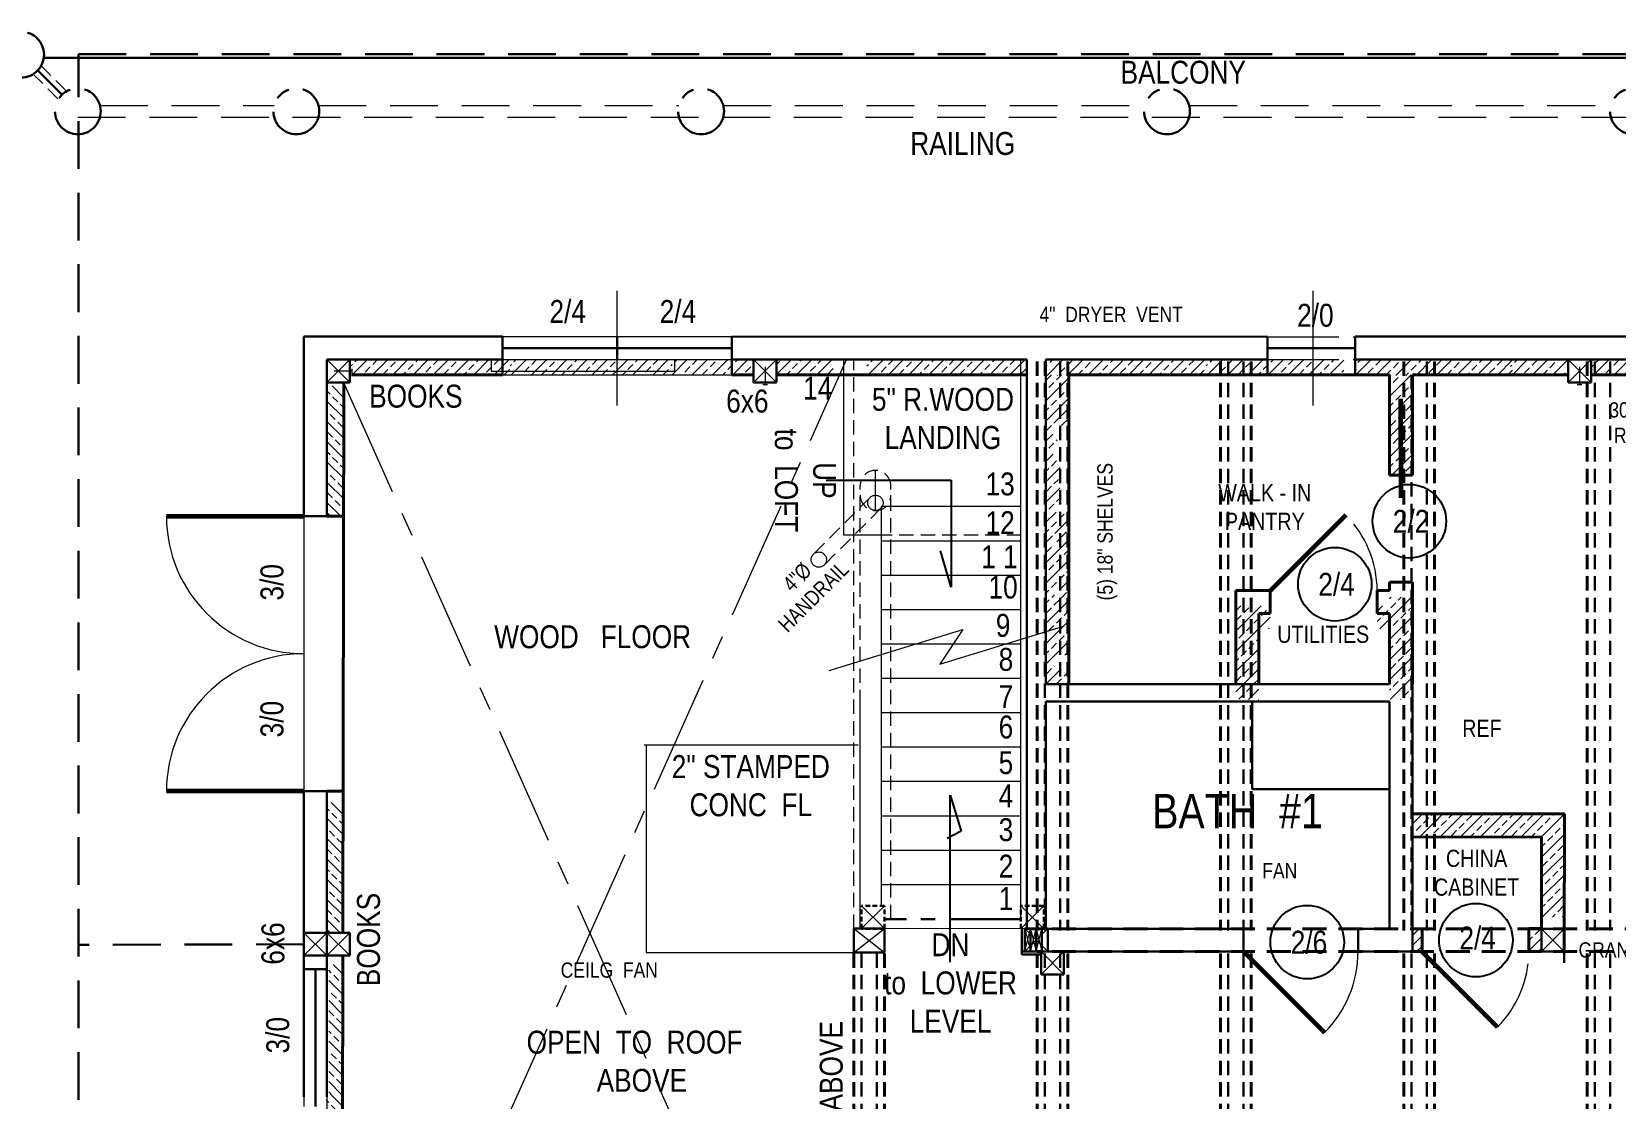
# Model space of a CAD drawing. Header units: inches. Extents: x 0 to 15350, y -6 to 2753.
# Drawn here: x 4488.7 to 4903.6, y 1373.5 to 1653 of the extents above; entities that cross this region are included whole.
import ezdxf

# ---------------------------------------------------------------- set-up
doc = ezdxf.new("R2010")
doc.units = ezdxf.units.IN
doc.header["$MEASUREMENT"] = 0
for name, pattern in [('CENTER', [2, 1.25, -0.25, 0.25, -0.25]), ('DASHDOT2', [0.5, 0.25, -0.125, 0, -0.125]), ('HIDDEN', [0.375, 0.25, -0.125])]:
    doc.linetypes.add(name, pattern=pattern)
for name, color, linetype, lineweight in [('DOORS', 7, 'Continuous', 60), ('FLOOR BEAMS', 18, 'Continuous', 30), ('HVAC', 1, 'Continuous', 50), ('ROOF', 7, 'HIDDEN', 30), ('ROOF FRAMING', 7, 'Continuous', 20), ('STAIRS', 7, 'Continuous', 20), ('STAMPED  CONC  FL', 1, 'Continuous', 20), ('WALL FRAMING', 9, 'CENTER', 30), ('WALLS', 7, 'Continuous', 30), ('WINDOWS', 5, 'Continuous', 30)]:
    doc.layers.add(name, color=color, linetype=linetype, lineweight=lineweight)
doc.layers.add('TEXT', color=7, linetype='Continuous')
doc.layers.add('TEXT80', color=9, linetype='Continuous')
doc.styles.add('ARCHENT', font='technical.ttf', dxfattribs={"height": 6})

msp = doc.modelspace()

# ---------------------------------------------------------------- hatches: boundary and pattern name
at = {"layer": 'DOORS', "linetype": 'Continuous', "lineweight": 9, "ltscale": 25}
h = msp.add_hatch(dxfattribs=at)
h.set_pattern_fill('ANSI33', color=0, scale=15, style=0)
h.set_pattern_definition([(45, (-362.6605, 303.034), (-2.6516504, 2.6516504), []), (45, (-360.009, 303.034), (-2.6516504, 2.6516504), [1.875, -0.9375])])
h.paths.add_polyline_path([(4614.36, 1566.19), (4572.36, 1566.19), (4572.36, 1563.19), (4614.36, 1563.19)])
h.paths.add_polyline_path([(4614.36, 1567.16), (4572.36, 1567.16), (4572.36, 1566.19), (4614.36, 1566.19)])
h = msp.add_hatch(dxfattribs=at)
h.set_pattern_fill('ANSI33', color=0, scale=15, style=0)
h.set_pattern_definition([(45, (-321.036, 303.034), (-2.6516504, 2.6516504), []), (45, (-318.3845, 303.034), (-2.6516504, 2.6516504), [1.875, -0.9375])])
h.paths.add_polyline_path([(4655.98, 1566.19), (4613.98, 1566.19), (4613.98, 1563.19), (4655.98, 1563.19)])
h.paths.add_polyline_path([(4655.98, 1567.16), (4613.98, 1567.16), (4613.98, 1566.19), (4655.98, 1566.19)])
h = msp.add_hatch(dxfattribs=at)
h.set_pattern_fill('ANSI33', color=0, scale=15, style=0)
h.set_pattern_definition([(45, (-278.941, 303.034), (-2.6516504, 2.6516504), []), (45, (-276.2893, 303.034), (-2.6516504, 2.6516504), [1.875, -0.9375])])
h.paths.add_polyline_path([(4677.77, 1563.19), (4677.77, 1566.19), (4656.08, 1566.19), (4656.08, 1563.19)])
h.paths.add_polyline_path([(4677.77, 1566.19), (4677.77, 1567.16), (4656.08, 1567.16), (4656.08, 1566.19)])
h = msp.add_hatch(dxfattribs=at)
h.set_pattern_fill('ANSI33', color=0, scale=15, style=0)
h.set_pattern_definition([(45, (-277.919, 303.2643), (-2.6516504, 2.6516504), []), (45, (-275.267, 303.2643), (-2.6516504, 2.6516504), [1.875, -0.9375])])
h.paths.add_polyline_path([(4683.77, 1566.42), (4683.77, 1563.42), (4699.1, 1563.42), (4699.1, 1566.42)])
h.paths.add_polyline_path([(4683.77, 1567.16), (4683.77, 1566.42), (4699.1, 1566.42), (4699.1, 1567.16)])
h = msp.add_hatch(dxfattribs=at)
h.set_pattern_fill('ANSI33', color=0, scale=15, style=0)
h.set_pattern_definition([(45, (-227.575, 303.034), (-2.6516504, 2.6516504), []), (45, (-224.9232, 303.034), (-2.6516504, 2.6516504), [1.875, -0.9375])])
h.paths.add_polyline_path([(4749.44, 1566.19), (4707.44, 1566.19), (4707.44, 1563.19), (4749.44, 1563.19)])
h.paths.add_polyline_path([(4749.44, 1567.16), (4707.44, 1567.16), (4707.44, 1566.19), (4749.44, 1566.19)])
h = msp.add_hatch(dxfattribs=at)
h.set_pattern_fill('ANSI33', color=0, scale=15, style=0)
h.set_pattern_definition([(45, (-180.7516, 302.8463), (-2.6516504, 2.6516504), []), (45, (-178.1, 302.8463), (-2.6516504, 2.6516504), [1.875, -0.9375])])
h.paths.add_polyline_path([(4796.27, 1566), (4754.27, 1566), (4754.27, 1563), (4796.27, 1563)])
h.paths.add_polyline_path([(4796.27, 1567.16), (4754.27, 1567.16), (4754.27, 1566), (4796.27, 1566)])
h = msp.add_hatch(dxfattribs=at)
h.set_pattern_fill('ANSI33', color=0, scale=15, style=0)
h.set_pattern_definition([(45, (-138.75, 302.9997), (-2.6516504, 2.6516504), []), (45, (-136.0983, 302.9997), (-2.6516504, 2.6516504), [1.875, -0.9375])])
h.paths.add_polyline_path([(4832.27, 1563.16), (4832.27, 1566.16), (4796.27, 1566.16), (4796.27, 1563.16)])
h.paths.add_polyline_path([(4832.27, 1567.16), (4796.27, 1567.16), (4796.27, 1566.16), (4832.27, 1566.16)])
h = msp.add_hatch(dxfattribs=at)
h.set_pattern_fill('ANSI33', color=0, scale=15, style=0)
h.set_pattern_definition([(45, (-100.0483, 302.8463), (-2.6516504, 2.6516504), []), (45, (-97.3967, 302.8463), (-2.6516504, 2.6516504), [1.875, -0.9375])])
h.paths.add_polyline_path([(4876.97, 1566), (4834.97, 1566), (4834.97, 1563), (4876.97, 1563)])
h.paths.add_polyline_path([(4876.97, 1567.16), (4834.97, 1567.16), (4834.97, 1566), (4876.97, 1566)])
h = msp.add_hatch(dxfattribs=at)
h.set_pattern_fill('ANSI33', color=0, scale=15, style=0)
h.set_pattern_definition([(45, (-59.0797, 302.8463), (-2.6516504, 2.6516504), []), (45, (-56.428, 302.8463), (-2.6516504, 2.6516504), [1.875, -0.9375])])
h.paths.add_polyline_path([(4891.02, 1566), (4891.02, 1567.16), (4875.94, 1567.16), (4875.94, 1566)])
h.paths.add_polyline_path([(4891.02, 1563), (4891.02, 1566), (4875.94, 1566), (4875.94, 1563)])
h = msp.add_hatch(dxfattribs=at)
h.set_pattern_fill('ANSI33', color=0, scale=15, style=0)
h.set_pattern_definition([(45, (-37.7327, 302.8463), (-2.6516504, 2.6516504), []), (45, (-35.081, 302.8463), (-2.6516504, 2.6516504), [1.875, -0.9375])])
h.paths.add_polyline_path([(4912.36, 1566), (4912.36, 1567.16), (4897.28, 1567.16), (4897.28, 1566)])
h.paths.add_polyline_path([(4912.36, 1563), (4912.36, 1566), (4897.28, 1566), (4897.28, 1563)])
h = msp.add_hatch(dxfattribs=at)
h.set_pattern_fill('ANSI33', color=0, scale=15, angle=90, style=0)
h.set_pattern_definition([(135, (5832.3794, -3411.7563), (-2.6516504, -2.6516504), []), (135, (5832.3794, -3409.1046), (-2.6516504, -2.6516504), [1.875, -0.9375])])
h.paths.add_polyline_path([(4566.22, 1526.26), (4569.22, 1526.26), (4569.22, 1560.26), (4566.22, 1560.26)])
h.paths.add_polyline_path([(4570.42, 1526.26), (4570.48, 1560.26), (4569.22, 1560.26), (4569.22, 1526.26)])
h = msp.add_hatch(dxfattribs=at)
h.set_pattern_fill('ANSI33', color=0, scale=15, style=0)
h.paths.add_polyline_path([(4758.02, 1545.16), (4758.02, 1545.94, -0.407485), (4756.06, 1547.94), (4754.27, 1547.94), (4754.27, 1527.24), (4756.21, 1527.24, -0.299331), (4758.02, 1528.49), (4758.02, 1530.51, -0.387451), (4757.56, 1531.01, -0.387451), (4758.02, 1531.51), (4758.02, 1535.67, -0.400785), (4757.06, 1536.67, -0.400785), (4758.02, 1537.66), (4758.02, 1541.16, -0.407485), (4756.06, 1543.16, -0.407485)])
h.paths.add_polyline_path([(4756.06, 1526.49, -0.096396), (4756.21, 1527.24), (4754.27, 1527.24), (4754.27, 1525.74), (4756.21, 1525.74, -0.096396)])
h.paths.add_polyline_path([(4758.02, 1524.49, -0.299331), (4756.21, 1525.74), (4754.27, 1525.74), (4754.27, 1523.16), (4758.02, 1523.16)])
h.paths.add_polyline_path([(4760.02, 1525.74), (4759.92, 1525.74, -0.31192), (4758.02, 1524.49), (4758.02, 1506.85, -0.126029), (4758.14, 1506.37, -0.126029), (4758.02, 1505.89), (4758.02, 1490.16, -0.375424), (4760.02, 1488.45)])
h.paths.add_polyline_path([(4760.02, 1526.91, 0.042373), (4759.92, 1527.24), (4758.02, 1527.24), (4758.02, 1525.74), (4759.92, 1525.74, 0.042373), (4760.02, 1526.06)])
h.paths.add_polyline_path([(4758.02, 1527.24), (4756.21, 1527.24, 0.096396), (4756.06, 1526.49, 0.096396), (4756.21, 1525.74), (4758.02, 1525.74)])
h.paths.add_polyline_path([(4758.02, 1515.96), (4754.27, 1515.96), (4754.27, 1495.95), (4758.02, 1497.1), (4758.02, 1505.89, -0.776153), (4756.14, 1506.37, -0.776153), (4758.02, 1506.85)])
h.paths.add_polyline_path([(4756.07, 1508.21, -1), (4755.07, 1508.21, -1)], flags=16)
h.paths.add_polyline_path([(4756.07, 1504.48, -1), (4755.07, 1504.48, -1)], flags=16)
h.paths.add_polyline_path([(4758.02, 1497.1), (4754.27, 1495.95), (4754.27, 1482.16), (4758.02, 1482.16), (4758.02, 1486.16, -0.411157), (4756.04, 1488.16, -0.411157), (4758.02, 1490.16)])
h.paths.add_polyline_path([(4760.02, 1487.87, -0.375424), (4758.02, 1486.16), (4758.02, 1482.16), (4760.02, 1482.16)])
h.paths.add_polyline_path([(4758.01, 1523.16), (4754.27, 1523.16), (4754.27, 1515.96), (4758.01, 1515.96)])
h.paths.add_polyline_path([(4755.14, 1519.66, -1), (4757.14, 1519.66, -1)], flags=16)
h.paths.add_polyline_path([(4756.64, 1517.77, -1), (4755.64, 1517.77, -1)], flags=16)
h.paths.add_polyline_path([(4755.64, 1521.49, -1), (4756.64, 1521.49, -1)], flags=16)
edge = h.paths.add_edge_path()
edge.add_line((4760.27, 1563.16), (4754.27, 1563.16))
edge.add_line((4754.27, 1563.16), (4754.27, 1547.94))
edge.add_line((4754.27, 1547.94), (4756.06, 1547.94))
edge.add_arc((4758.06, 1547.94), 2, -12.3188, 180, ccw=False)
edge.add_line((4760.02, 1547.51), (4760.02, 1543.58))
edge.add_arc((4758.06, 1543.16), 2, -12.3188, 12.3188, ccw=False)
edge.add_line((4760.02, 1542.73), (4760.02, 1527.24))
edge.add_line((4760.02, 1527.24), (4760.27, 1527.24))
edge.add_line((4760.27, 1527.24), (4760.27, 1563.16))
h = msp.add_hatch(dxfattribs=at)
h.set_pattern_fill('ANSI33', color=0, scale=15, style=0)
h.set_pattern_definition([(45, (6e-07, -4), (-2.6516504, 2.6516504), []), (45, (2.6517, -4), (-2.6516504, 2.6516504), [1.875, -0.9375])])
h.paths.add_polyline_path([(4813.02, 1502.66), (4808.02, 1502.66), (4808.02, 1478.16), (4810.02, 1478.16), (4810.02, 1496.66), (4813.02, 1496.66)])
h.paths.add_polyline_path([(4806.02, 1502.66), (4804.02, 1502.66), (4804.02, 1478.16), (4806.02, 1478.16)])
h.paths.add_polyline_path([(4808.02, 1502.66), (4806.02, 1502.66), (4806.02, 1478.16), (4808.02, 1478.16)])
h.paths.add_polyline_path([(4848.02, 1504.92), (4844.27, 1504.92), (4844.27, 1502.66), (4841.02, 1502.66), (4841.02, 1496.66), (4844.27, 1496.66), (4844.27, 1478.16), (4848.02, 1478.16)])
h.paths.add_polyline_path([(4850.02, 1504.92), (4848.02, 1504.92), (4848.02, 1478.16), (4850.02, 1478.16)])
h.paths.add_polyline_path([(4844.27, 1536.92), (4850.28, 1536.92), (4850.27, 1563.16), (4844.27, 1563.16)])
h = msp.add_hatch(dxfattribs=at)
h.set_pattern_fill('ANSI33', color=0, scale=15, angle=90, style=0)
h.set_pattern_definition([(135, (5832.1757, -3520.8092), (-2.6516504, -2.6516504), []), (135, (5832.1757, -3518.1576), (-2.6516504, -2.6516504), [1.875, -0.9375])])
h.paths.add_polyline_path([(4566.02, 1417.21), (4569.02, 1417.21), (4569.02, 1451.21), (4566.02, 1451.21)])
h.paths.add_polyline_path([(4570.25, 1417.21), (4570.3, 1451.21), (4569.02, 1451.21), (4569.02, 1417.21)])
h = msp.add_hatch(dxfattribs=at)
h.set_pattern_fill('ANSI33', color=0, scale=15, style=0)
h.paths.add_polyline_path([(4881.61, 1448.2), (4856.02, 1448.21), (4856.02, 1442.2), (4881.61, 1442.16)])
h.paths.add_polyline_path([(4856.02, 1448.21), (4854.02, 1448.21), (4854.02, 1442.2), (4856.02, 1442.2)])
h.paths.add_polyline_path([(4854.02, 1448.21), (4850.29, 1448.21), (4850.29, 1442.21), (4854.02, 1442.2)])
h = msp.add_hatch(dxfattribs=at)
h.set_pattern_fill('ANSI33', color=0, scale=15, style=0)
h.paths.add_polyline_path([(4890.07, 1442.15), (4884.07, 1442.16), (4884.08, 1421.22), (4890.03, 1421.21)])
h.paths.add_polyline_path([(4890.08, 1448.2), (4856.02, 1448.21), (4856.02, 1442.2), (4884.07, 1442.16), (4890.07, 1442.15)])
h = msp.add_hatch(dxfattribs=at)
h.set_pattern_fill('ANSI33', color=0, scale=15, style=0)
h.paths.add_polyline_path([(4852.79, 1418.16), (4850.27, 1418.16), (4850.27, 1412.16), (4852.79, 1412.16)])
h.paths.add_polyline_path([(4884.02, 1418.16), (4880.73, 1418.16), (4880.73, 1412.2), (4884.02, 1412.21)])
h = msp.add_hatch(dxfattribs=at)
h.set_pattern_fill('ANSI33', color=0, scale=15, angle=90, style=0)
h.set_pattern_definition([(135, (5832.6883, -3563.241), (-2.6516504, -2.6516504), []), (135, (5832.6883, -3560.5895), (-2.6516504, -2.6516504), [1.875, -0.9375])])
h.paths.add_polyline_path([(4566.53, 1374.78), (4569.53, 1374.78), (4569.53, 1408.78), (4566.53, 1408.78)])
h.paths.add_polyline_path([(4570.18, 1374.78), (4570.23, 1408.78), (4569.53, 1408.78), (4569.53, 1374.78)])
h = msp.add_hatch(dxfattribs=at)
h.set_pattern_fill('ANSI33', color=0, scale=15, angle=90, style=0)
h.set_pattern_definition([(135, (5832, -3597.2067), (-2.6516504, -2.6516504), []), (135, (5832, -3594.555), (-2.6516504, -2.6516504), [1.875, -0.9375])])
h.paths.add_polyline_path([(4565.84, 1340.81), (4568.84, 1340.81), (4568.84, 1374.81), (4565.84, 1374.81)])
h.paths.add_polyline_path([(4570.12, 1340.81), (4570.18, 1374.81), (4568.84, 1374.81), (4568.84, 1340.81)])

# ---------------------------------------------------------------- linework, layer by layer
at = {"layer": 'DOORS', "linetype": 'Continuous', "ltscale": 15}
msp.add_line((4847.27, 1530.92), (4847.25, 1556.92), dxfattribs=at)
at = {"layer": 'DOORS', "color": 7, "ltscale": 15}
msp.add_line((4524.02, 1526.16), (4560.02, 1526.16), dxfattribs=at)
at = {"layer": 'DOORS', "ltscale": 15}
for p, q in [((4832.8, 1526.46), (4813.02, 1506.65)), ((4872.52, 1392.41), (4852.79, 1412.1))]:
    msp.add_line(p, q, dxfattribs=at)
at = {"layer": 'DOORS', "color": 9, "ltscale": 15}
msp.add_line((4560.02, 1454.16), (4524.02, 1454.16), dxfattribs=at)
at = {"layer": 'DOORS', "color": 9, "linetype": 'Continuous', "ltscale": 15}
msp.add_line((4806.02, 1412.16), (4827.23, 1390.94), dxfattribs=at)
at = {"layer": 'DOORS', "color": 7, "linetype": 'Continuous', "lineweight": 9, "ltscale": 25}
for centre, start, end in [((4560.02, 1526.16), 180, 270), ((4560.02, 1454.16), 90, 180)]:
    msp.add_arc(centre, 36, start, end, dxfattribs=at)
at = {"layer": 'DOORS', "color": 9, "linetype": 'Continuous', "lineweight": 5, "ltscale": 15}
msp.add_arc((4806.02, 1412.16), 30, 315, 0, dxfattribs=at)
at = {"layer": 'FLOOR BEAMS', "color": 3, "linetype": 'HIDDEN', "lineweight": 40, "ltscale": 15}
for p, q in [((4752.02, 1566.69), (4752.02, 1417.69)), ((4760.02, 1566.69), (4760.02, 1417.69)), ((4800.02, 1566.69), (4800.02, 1417.69)), ((4808.02, 1566.69), (4808.02, 1417.69)), ((4848.02, 1566.69), (4848.02, 1417.69)), ((4856.02, 1566.69), (4856.02, 1417.69)), ((4896.02, 1566.69), (4896.02, 1417.69)), ((4704.02, 1411.69), (4704.02, 1265.69)), ((4712.02, 1411.69), (4712.02, 1265.69)), ((4752.02, 1411.69), (4752.02, 1265.69)), ((4760.02, 1411.69), (4760.02, 1265.69)), ((4800.02, 1411.69), (4800.02, 1265.69)), ((4808.02, 1411.69), (4808.02, 1265.69)), ((4848.02, 1411.69), (4848.02, 1265.69)), ((4856.02, 1411.69), (4856.02, 1265.69)), ((4896.02, 1411.69), (4896.02, 1265.69))]:
    msp.add_line(p, q, dxfattribs=at)
at = {"layer": 'FLOOR BEAMS', "color": 9, "linetype": 'HIDDEN', "lineweight": 30, "ltscale": 15}
for p, q in [((4754.02, 1566.69), (4754.02, 1417.69)), ((4758.02, 1566.69), (4758.02, 1417.69)), ((4802.02, 1566.69), (4802.02, 1417.69)), ((4806.02, 1566.69), (4806.02, 1417.69)), ((4854.02, 1566.69), (4854.02, 1417.69)), ((4898.02, 1566.69), (4898.02, 1417.69)), ((4902.02, 1566.69), (4902.02, 1417.69)), ((4850.02, 1563.16), (4850.02, 1417.69)), ((4706.02, 1411.69), (4706.02, 1265.69)), ((4710.02, 1411.69), (4710.02, 1265.69)), ((4754.02, 1411.69), (4754.02, 1265.69)), ((4758.02, 1411.69), (4758.02, 1265.69)), ((4802.02, 1411.69), (4802.02, 1265.69)), ((4806.02, 1411.69), (4806.02, 1265.69)), ((4850.02, 1411.69), (4850.02, 1265.69)), ((4854.02, 1411.69), (4854.02, 1265.69)), ((4898.02, 1411.69), (4898.02, 1265.69)), ((4902.02, 1411.69), (4902.02, 1265.69))]:
    msp.add_line(p, q, dxfattribs=at)
at = {"layer": 'FLOOR BEAMS', "color": 7, "lineweight": 30, "ltscale": 15}
for p, q in [((4891.02, 1567.16), (4891.02, 1561.16)), ((4897.02, 1567.16), (4897.02, 1561.16)), ((4891.02, 1561.16), (4897.02, 1561.16))]:
    msp.add_line(p, q, dxfattribs=at)
at = {"layer": 'FLOOR BEAMS', "color": 7, "lineweight": 5, "ltscale": 15}
for p, q in [((4891.02, 1561.16), (4897.02, 1567.16)), ((4891.02, 1567.16), (4897.02, 1561.16))]:
    msp.add_line(p, q, dxfattribs=at)
at = {"layer": 'FLOOR BEAMS', "color": 3, "linetype": 'HIDDEN', "lineweight": 40, "ltscale": 25}
for p, q in [((5034.02, 1418.16), (4750.77, 1418.16)), ((5034.02, 1412.16), (4752.02, 1412.16))]:
    msp.add_line(p, q, dxfattribs=at)
at = {"layer": 'HVAC', "lineweight": 20, "ltscale": 15}
for p, q in [((4609.02, 1567.16), (4609.02, 1564.16)), ((4657.02, 1567.16), (4657.02, 1564.16)), ((4609.03, 1564.17), (4657.02, 1564.16)), ((4797.39, 1418.28), (4804.13, 1418.28))]:
    msp.add_line(p, q, dxfattribs=at)
at = {"layer": 'ROOF', "color": 9, "linetype": 'HIDDEN', "ltscale": 50}
for p, q in [((4501.02, 1647.16), (5064.02, 1647.16)), ((4501.02, 1185.85), (4501.02, 1647.16))]:
    msp.add_line(p, q, dxfattribs=at)
at = {"layer": 'ROOF', "color": 9, "linetype": 'HIDDEN', "lineweight": 20, "ltscale": 50}
for p, q in [((4500.82, 1630.66), (5012.21, 1630.66)), ((4506.63, 1633.66), (4552.21, 1633.66)), ((4563.83, 1633.66), (4658.21, 1633.66)), ((4669.83, 1633.66), (4780.21, 1633.66)), ((4791.83, 1633.66), (4902.21, 1633.66))]:
    msp.add_line(p, q, dxfattribs=at)
at = {"layer": 'ROOF', "color": 9, "ltscale": 50}
msp.add_line((4560.02, 1414.1), (4501.02, 1413.91), dxfattribs=at)
at = {"layer": 'ROOF FRAMING', "color": 1, "linetype": 'DASHDOT2', "lineweight": 9, "ltscale": 150}
msp.add_line((4709.67, 1527.64), (4709.67, 1538.16), dxfattribs=at)
at = {"layer": 'STAIRS', "color": 9, "linetype": 'CENTER', "lineweight": 9, "ltscale": 25}
for p, q in [((4570.09, 1272.16), (4702.09, 1567.16)), ((4570.37, 1561.14), (4702.37, 1266.14))]:
    msp.add_line(p, q, dxfattribs=at)
at = {"layer": 'STAIRS', "color": 9, "linetype": 'Continuous', "lineweight": 20, "ltscale": 15}
for p, q in [((4701.27, 1567.16), (4701.27, 1521.16)), ((4747.77, 1420.66), (4747.77, 1567.16)), ((4711.27, 1424.17), (4711.27, 1528.66)), ((4711.27, 1521.16), (4701.27, 1521.16))]:
    msp.add_line(p, q, dxfattribs=at)
at = {"layer": 'STAIRS', "color": 9, "linetype": 'HIDDEN', "lineweight": 20, "ltscale": 15}
for p, q in [((4704.02, 1418.14), (4704.02, 1567.16)), ((4705.67, 1420.66), (4705.67, 1534.16)), ((4713.67, 1420.66), (4713.67, 1534.16)), ((4747.77, 1521.16), (4711.27, 1521.16))]:
    msp.add_line(p, q, dxfattribs=at)
at = {"layer": 'STAIRS', "color": 9, "linetype": 'HIDDEN', "lineweight": 9, "ltscale": 15}
for p, q in [((4708.25, 1531.05), (4693.4, 1516.2)), ((4711.08, 1528.22), (4696.23, 1513.37))]:
    msp.add_line(p, q, dxfattribs=at)
at = {"layer": 'STAIRS', "color": 9, "lineweight": 20, "ltscale": 15}
for p, q in [((4747.77, 1528.66), (4711.27, 1528.66)), ((4747.77, 1519.66), (4711.27, 1519.66)), ((4747.77, 1510.66), (4711.27, 1510.66)), ((4747.77, 1501.66), (4711.27, 1501.66)), ((4747.77, 1492.66), (4711.27, 1492.66)), ((4747.77, 1483.66), (4711.27, 1483.66)), ((4747.77, 1465.66), (4711.27, 1465.66)), ((4747.77, 1456.66), (4711.27, 1456.66)), ((4747.77, 1447.66), (4711.27, 1447.66)), ((4747.77, 1438.66), (4711.27, 1438.66)), ((4747.77, 1429.66), (4711.27, 1429.66)), ((4749.27, 1418.16), (4711.27, 1418.17))]:
    msp.add_line(p, q, dxfattribs=at)
at = {"layer": 'STAIRS', "lineweight": 20, "ltscale": 15}
for p, q in [((4697.56, 1485.73), (4732.5, 1496.52)), ((4726.55, 1487.39), (4758.63, 1497.29)), ((4732.5, 1496.52), (4726.55, 1487.39)), ((4705.67, 1418.16), (4705.67, 1478.16)), ((4747.77, 1474.66), (4711.27, 1474.66))]:
    msp.add_line(p, q, dxfattribs=at)
at = {"layer": 'STAIRS', "color": 9, "linetype": 'Continuous', "lineweight": 30, "ltscale": 15}
for p, q in [((4850.27, 1412.16), (4850.31, 1482.16)), ((4844.27, 1418.16), (4844.27, 1477.66)), ((4836.02, 1418.16), (4836.02, 1412.14))]:
    msp.add_line(p, q, dxfattribs=at)
at = {"layer": 'STAIRS', "color": 9, "linetype": 'DASHDOT2', "lineweight": 9, "ltscale": 150}
for centre in [(4709.67, 1529.64), (4694.82, 1514.79)]:
    msp.add_circle(centre, 2, dxfattribs=at)
at = {"layer": 'STAIRS', "color": 9, "linetype": 'HIDDEN', "lineweight": 9, "ltscale": 15}
for centre, start, end in [((4709.67, 1534.16), 0, 180), ((4709.67, 1531.64), 180, 0)]:
    msp.add_arc(centre, 4, start, end, dxfattribs=at)
at = {"layer": 'STAMPED  CONC  FL', "ltscale": 15}
for p, q in [((4705.1, 1466.18), (4649.1, 1466.18)), ((4649.67, 1466.18), (4649.67, 1411.92)), ((4649.67, 1411.92), (4704.11, 1411.92))]:
    msp.add_line(p, q, dxfattribs=at)
at = {"layer": 'TEXT', "color": 9, "linetype": 'Continuous', "ltscale": 15}
for p, q in [((4696.78, 1535.6), (4729.52, 1535.6)), ((4729.52, 1535.6), (4729.52, 1507.58)), ((4729.52, 1507.58), (4726.66, 1517.05))]:
    msp.add_line(p, q, dxfattribs=at)
at = {"layer": 'TEXT', "linetype": 'Continuous', "ltscale": 15}
for p, q in [((4729.24, 1409.43), (4729.24, 1453.14)), ((4729.24, 1453.14), (4732.1, 1443.67))]:
    msp.add_line(p, q, dxfattribs=at)
at = {"layer": 'TEXT', "ltscale": 15}
msp.add_line((4732.1, 1443.67), (4728.45, 1441.73), dxfattribs=at)
at = {"layer": 'TEXT', "linetype": 'Continuous', "ltscale": 15}
for centre in [(4849.46, 1524.84), (4829.94, 1508.34), (4866.88, 1415.16)]:
    msp.add_circle(centre, 9.63, dxfattribs=at)
at = {"layer": 'TEXT', "color": 9, "linetype": 'Continuous', "ltscale": 15}
msp.add_circle((4822.72, 1414.64), 9.63, dxfattribs=at)
at = {"layer": 'WALL FRAMING', "color": 9, "linetype": 'HIDDEN', "lineweight": 9, "ltscale": 15}
for p, q in [((4497.74, 1637.56), (4491.37, 1643.92)), ((4495.62, 1635.44), (4489.25, 1641.8))]:
    msp.add_line(p, q, dxfattribs=at)
at = {"layer": 'WALL FRAMING', "color": 9, "linetype": 'Continuous', "ltscale": 50}
msp.add_line((4491.97, 1646.16), (5034.02, 1646.16), dxfattribs=at)
at = {"layer": 'WALL FRAMING', "color": 9, "linetype": 'HIDDEN', "ltscale": 50}
msp.add_line((4496.68, 1636.5), (4490.31, 1642.86), dxfattribs=at)
at = {"layer": 'WALL FRAMING', "color": 9, "linetype": 'Continuous', "ltscale": 15}
for p, q in [((4560.02, 1573.16), (4612.02, 1573.16)), ((4560.02, 1526.16), (4560.02, 1573.16)), ((4672.02, 1573.16), (4812.28, 1573.15)), ((4835.28, 1573.16), (4947.02, 1573.16)), ((4566.02, 1567.16), (4612.02, 1567.16)), ((4566.02, 1526.16), (4566.02, 1567.16)), ((4672.02, 1567.16), (4749.27, 1567.16)), ((4754.27, 1567.16), (4812.28, 1567.16)), ((4844.27, 1567.16), (4947.02, 1567.16)), ((4560.02, 1374.16), (4560.02, 1454.16)), ((4566.02, 1417.1), (4566.02, 1454.16)), ((4566.02, 1374.16), (4566.02, 1417.1)), ((4806.02, 1418.16), (4749.27, 1418.16)), ((4806.02, 1412.2), (4755.36, 1412.16))]:
    msp.add_line(p, q, dxfattribs=at)
at = {"layer": 'WALL FRAMING', "color": 9, "ltscale": 15}
for p, q in [((4612.02, 1573.16), (4612.02, 1563.16)), ((4642.02, 1573.16), (4642.02, 1567.16)), ((4672.02, 1573.16), (4672.02, 1563.16)), ((4812.28, 1573.15), (4812.28, 1563.16)), ((4835.28, 1573.15), (4835.28, 1563.16)), ((4566.02, 1561.16), (4566.02, 1567.16)), ((4572.02, 1567.16), (4566.02, 1567.16)), ((4572.02, 1561.16), (4572.02, 1567.16)), ((4677.77, 1561.16), (4677.77, 1567.16)), ((4683.77, 1567.16), (4677.77, 1567.16)), ((4683.77, 1561.16), (4683.77, 1567.16)), ((4835.28, 1567.16), (4844.27, 1567.16)), ((4891.02, 1561.17), (4891.02, 1567.17)), ((4897.02, 1567.17), (4891.02, 1567.17)), ((4897.02, 1561.17), (4897.02, 1567.17)), ((4572.02, 1561.16), (4566.02, 1561.16)), ((4683.77, 1561.16), (4677.77, 1561.16)), ((4897.02, 1561.17), (4891.02, 1561.17)), ((4754.27, 1477.66), (4754.27, 1418.16)), ((4747.77, 1420.66), (4712.02, 1420.66)), ((4560.02, 1411.1), (4560.02, 1417.1)), ((4566.02, 1417.1), (4560.02, 1417.1)), ((4572.02, 1417.1), (4566.02, 1417.1)), ((4566.02, 1411.1), (4566.02, 1417.1)), ((4566.02, 1411.1), (4566.02, 1417.1)), ((4566.02, 1411.1), (4566.02, 1417.1)), ((4572.02, 1411.1), (4572.02, 1417.1)), ((4712.02, 1418.17), (4704.02, 1418.17)), ((4748.02, 1411.41), (4748.02, 1418.12)), ((4748.77, 1412.16), (4748.77, 1418.12)), ((4750.27, 1412.15), (4750.27, 1418.15)), ((4751.77, 1412.15), (4751.77, 1418.15)), ((4753.27, 1412.19), (4753.27, 1418.19)), ((4806.02, 1418.16), (4806.02, 1412.16)), ((4566.02, 1411.1), (4560.02, 1411.1)), ((4572.02, 1411.1), (4566.02, 1411.1)), ((4712.02, 1411.92), (4704.02, 1411.92)), ((4753.27, 1412.16), (4748.02, 1412.16)), ((4753.02, 1411.41), (4748.02, 1411.41)), ((4753.02, 1406.17), (4753.02, 1412.17)), ((4759.02, 1412.17), (4753.02, 1412.17)), ((4759.02, 1406.17), (4759.02, 1412.17)), ((4850.27, 1412.16), (4836.02, 1412.16)), ((4560.02, 1407.57), (4566.02, 1407.57)), ((4759.02, 1406.17), (4753.02, 1406.17))]:
    msp.add_line(p, q, dxfattribs=at)
at = {"layer": 'WALL FRAMING', "color": 9, "linetype": 'Continuous', "lineweight": 9, "ltscale": 15}
for p, q in [((4612.02, 1573.16), (4672.02, 1573.16)), ((4612.02, 1567.16), (4672.02, 1567.16)), ((4612.02, 1563.16), (4672.02, 1563.16)), ((4753.02, 1412.17), (4759.02, 1406.17)), ((4753.02, 1406.17), (4759.02, 1412.17))]:
    msp.add_line(p, q, dxfattribs=at)
at = {"layer": 'WALL FRAMING', "color": 9, "lineweight": 9, "ltscale": 15}
for p, q in [((4812.28, 1573.15), (4835.28, 1573.15)), ((4812.28, 1567.15), (4835.28, 1567.15)), ((4812.28, 1563.15), (4835.28, 1563.15))]:
    msp.add_line(p, q, dxfattribs=at)
at = {"layer": 'WALL FRAMING', "color": 9, "linetype": 'Continuous', "lineweight": 9, "ltscale": 150}
for p, q in [((4567.91, 1564.18), (4572.6, 1564.18)), ((4572.6, 1564.77), (4572.6, 1564.18)), ((4572.6, 1564.18), (4572.6, 1563.59)), ((4680.77, 1565.27), (4680.77, 1560.57)), ((4894.02, 1565.27), (4894.02, 1560.57)), ((4680.77, 1560.57), (4680.18, 1560.57)), ((4681.36, 1560.57), (4680.77, 1560.57)), ((4894.02, 1560.57), (4893.43, 1560.57)), ((4894.61, 1560.57), (4894.02, 1560.57))]:
    msp.add_line(p, q, dxfattribs=at)
at = {"layer": 'WALL FRAMING', "color": 7, "linetype": 'Continuous', "lineweight": 40, "ltscale": 15}
for p, q in [((4572.49, 1563.16), (4612.02, 1563.16)), ((4672.02, 1563.16), (4677.77, 1563.16)), ((4683.77, 1563.16), (4749.27, 1563.16)), ((4760.02, 1563.16), (4844.27, 1563.16)), ((4850.27, 1563.16), (4891.02, 1563.16)), ((4897.02, 1563.16), (4947.02, 1563.16))]:
    msp.add_line(p, q, dxfattribs=at)
at = {"layer": 'WALL FRAMING', "color": 7, "ltscale": 15}
for p, q in [((4560.02, 1526.16), (4566.02, 1526.16)), ((4560.02, 1454.16), (4566.02, 1454.16))]:
    msp.add_line(p, q, dxfattribs=at)
at = {"layer": 'WALL FRAMING', "color": 9, "linetype": 'Continuous', "lineweight": 30, "ltscale": 15}
for p, q in [((4754.27, 1482.16), (4844.27, 1482.16)), ((4754.27, 1477.66), (4844.27, 1477.66))]:
    msp.add_line(p, q, dxfattribs=at)
at = {"layer": 'WALL FRAMING', "color": 7, "linetype": 'Continuous', "lineweight": 30, "ltscale": 25}
for p, q in [((4808.27, 1454.66), (4808.27, 1477.66)), ((4844.27, 1454.66), (4808.27, 1454.66))]:
    msp.add_line(p, q, dxfattribs=at)
at = {"layer": 'WALL FRAMING', "color": 1, "linetype": 'Continuous', "lineweight": 9, "ltscale": 15}
for p, q in [((4706.02, 1424.17), (4712.02, 1418.17)), ((4706.02, 1418.17), (4712.02, 1424.17)), ((4747.77, 1424.16), (4753.77, 1418.16)), ((4747.77, 1418.16), (4753.77, 1424.16)), ((4748.77, 1418.17), (4754.77, 1412.17)), ((4748.77, 1412.17), (4754.77, 1418.17)), ((4884.02, 1418.15), (4890.02, 1412.15)), ((4884.02, 1412.15), (4890.02, 1418.15))]:
    msp.add_line(p, q, dxfattribs=at)
at = {"layer": 'WALL FRAMING', "color": 1, "linetype": 'HIDDEN', "ltscale": 5}
for p, q in [((4706.02, 1418.17), (4706.02, 1424.17)), ((4712.02, 1424.17), (4706.02, 1424.17)), ((4712.02, 1418.17), (4712.02, 1424.17)), ((4747.77, 1418.16), (4747.77, 1424.16)), ((4753.77, 1424.16), (4747.77, 1424.16)), ((4753.77, 1418.16), (4753.77, 1424.16)), ((4712.02, 1418.16), (4706.02, 1418.16)), ((4753.77, 1418.14), (4747.77, 1418.14))]:
    msp.add_line(p, q, dxfattribs=at)
at = {"layer": 'WALL FRAMING', "ltscale": 15}
for p, q in [((4501.02, 1411.1), (4501.02, 1417.1)), ((4756.52, 1418.16), (4750.52, 1418.16))]:
    msp.add_line(p, q, dxfattribs=at)
at = {"layer": 'WALL FRAMING', "color": 9, "linetype": 'Continuous', "lineweight": 9, "ltscale": 25}
for p, q in [((4704.02, 1411.92), (4712.02, 1418.17)), ((4704.02, 1418.17), (4712.02, 1411.92))]:
    msp.add_line(p, q, dxfattribs=at)
at = {"layer": 'WALL FRAMING', "color": 1, "ltscale": 15}
for p, q in [((4748.77, 1412.17), (4748.77, 1418.17)), ((4754.77, 1418.17), (4748.77, 1418.17)), ((4754.77, 1412.17), (4754.77, 1418.17)), ((4890.02, 1418.15), (4884.02, 1418.15)), ((4890.02, 1412.15), (4890.02, 1418.15)), ((4754.77, 1412.16), (4748.77, 1412.16)), ((4890.02, 1412.15), (4884.02, 1412.15))]:
    msp.add_line(p, q, dxfattribs=at)
at = {"layer": 'WALL FRAMING', "color": 6, "ltscale": 15}
msp.add_line((4890.02, 1418.16), (4880.02, 1418.16), dxfattribs=at)
at = {"layer": 'WALL FRAMING', "color": 1, "linetype": 'Continuous', "lineweight": 30, "ltscale": 15}
msp.add_line((4884.02, 1412.15), (4884.02, 1418.15), dxfattribs=at)
at = {"layer": 'WALL FRAMING', "color": 3, "linetype": 'HIDDEN', "lineweight": 40, "ltscale": 25}
msp.add_line((4900.15, 1418.16), (4900.15, 1418.16), dxfattribs=at)
at = {"layer": 'WALL FRAMING', "color": 9, "ltscale": 15}
for centre in [(4485.97, 1647.01), (4500.82, 1632.16), (4558.02, 1632.16), (4664.02, 1632.16), (4786.02, 1632.16), (4908.02, 1632.16)]:
    msp.add_circle(centre, 6, dxfattribs=at)
at = {"layer": 'WALL FRAMING', "ltscale": 15}
msp.add_circle((4786.02, 1632.16), 6, dxfattribs=at)
at = {"layer": 'WALL FRAMING', "lineweight": 5, "ltscale": 15}
for centre, start, end in [((4813.02, 1506.65), 0.0288, 45.0288), ((4852.73, 1412.21), 315, 0)]:
    msp.add_arc(centre, 28, start, end, dxfattribs=at)
at = {"layer": 'WALLS', "color": 9, "lineweight": 9, "ltscale": 15}
for p, q in [((4642.02, 1555.16), (4642.02, 1585.16)), ((4824.28, 1555.15), (4824.28, 1585.15)), ((4560.02, 1407.57), (4560.02, 1371.57)), ((4566.02, 1374.16), (4566.02, 1302.16))]:
    msp.add_line(p, q, dxfattribs=at)
at = {"layer": 'WALLS', "color": 9, "linetype": 'Continuous', "lineweight": 9, "ltscale": 15}
for p, q in [((4566.02, 1567.16), (4572.02, 1561.16)), ((4566.02, 1561.16), (4572.02, 1567.16)), ((4677.77, 1567.16), (4683.77, 1561.16)), ((4677.77, 1561.16), (4683.77, 1567.16)), ((4891.02, 1567.17), (4897.02, 1561.17)), ((4891.02, 1561.17), (4897.02, 1567.17)), ((4560.02, 1417.1), (4566.02, 1411.1)), ((4560.02, 1411.1), (4566.02, 1417.1)), ((4566.02, 1417.1), (4572.02, 1411.1)), ((4566.02, 1411.1), (4572.02, 1417.1)), ((4748.77, 1418.16), (4750.27, 1412.15)), ((4748.77, 1412.16), (4750.27, 1418.15)), ((4750.27, 1418.16), (4751.77, 1412.15)), ((4750.27, 1412.16), (4751.77, 1418.15)), ((4751.77, 1418.16), (4753.27, 1412.15)), ((4751.77, 1412.16), (4753.27, 1418.15))]:
    msp.add_line(p, q, dxfattribs=at)
at = {"layer": 'WALLS', "color": 9, "ltscale": 20}
for p, q in [((4749.27, 1418.16), (4749.27, 1567.16)), ((4754.27, 1482.16), (4754.27, 1567.16))]:
    msp.add_line(p, q, dxfattribs=at)
at = {"layer": 'WALLS', "color": 7, "linetype": 'Continuous', "lineweight": 40, "ltscale": 15}
for p, q in [((4570.48, 1561.16), (4570.25, 1417.1)), ((4844.27, 1536.92), (4844.27, 1563.16)), ((4850.28, 1536.92), (4850.27, 1563.16)), ((4844.27, 1536.92), (4850.27, 1536.92)), ((4804.02, 1506.66), (4813.02, 1506.66)), ((4813.02, 1500.66), (4813.02, 1506.66)), ((4841.02, 1500.66), (4841.02, 1506.72)), ((4841.02, 1506.66), (4844.27, 1506.66)), ((4844.27, 1508.92), (4850.27, 1508.92)), ((4844.27, 1506.66), (4844.27, 1508.92)), ((4850.31, 1482.16), (4850.3, 1508.92)), ((4810.02, 1500.66), (4813.02, 1500.66)), ((4841.02, 1500.66), (4844.27, 1500.66)), ((4844.27, 1482.16), (4844.27, 1500.66)), ((4890.08, 1448.2), (4850.32, 1448.21)), ((4890.08, 1448.21), (4890.02, 1412.16)), ((4884.07, 1442.16), (4850.32, 1442.21)), ((4884.07, 1442.16), (4884.08, 1418.16)), ((4852.79, 1418.16), (4850.27, 1418.16)), ((4852.79, 1412.09), (4852.79, 1418.16)), ((4884.02, 1418.21), (4880.73, 1418.2)), ((4880.73, 1412.2), (4880.73, 1418.2)), ((4570.24, 1411.1), (4570.01, 1272.16)), ((4852.79, 1412.16), (4850.27, 1412.16)), ((4884.02, 1412.21), (4880.73, 1412.2))]:
    msp.add_line(p, q, dxfattribs=at)
at = {"layer": 'WALLS', "color": 7, "lineweight": 40, "ltscale": 20}
msp.add_line((4760.27, 1482.16), (4760.27, 1563.16), dxfattribs=at)
at = {"layer": 'WALLS', "color": 7, "lineweight": 9, "ltscale": 15}
msp.add_line((4560.02, 1526.16), (4560.02, 1454.16), dxfattribs=at)
at = {"layer": 'WALLS', "color": 0, "linetype": 'Continuous', "lineweight": 40, "ltscale": 25}
for p, q in [((4566.02, 1526.16), (4570.42, 1526.15)), ((4566.02, 1454.16), (4570.31, 1454.15))]:
    msp.add_line(p, q, dxfattribs=at)
at = {"layer": 'WALLS', "color": 7, "linetype": 'Continuous', "lineweight": 40, "ltscale": 25}
for p, q in [((4804.02, 1506.66), (4804.02, 1482.16)), ((4810.02, 1500.66), (4810.02, 1482.16))]:
    msp.add_line(p, q, dxfattribs=at)
at = {"layer": 'WALLS', "ltscale": 20}
msp.add_line((4754.27, 1418.16), (4754.27, 1477.66), dxfattribs=at)
at = {"layer": 'WALLS', "color": 9, "ltscale": 15}
for p, q in [((4704.02, 1411.92), (4704.02, 1418.16)), ((4712.02, 1411.92), (4712.02, 1418.16)), ((4844.27, 1418.16), (4836.02, 1418.16))]:
    msp.add_line(p, q, dxfattribs=at)
at = {"layer": 'WALLS', "color": 6, "linetype": 'Continuous', "lineweight": 30, "ltscale": 15}
msp.add_line((4890.02, 1418.16), (4890.02, 1412.16), dxfattribs=at)
at = {"layer": 'WALLS', "linetype": 'Continuous', "lineweight": 30, "ltscale": 15}
msp.add_line((4890.02, 1415.28), (4890.02, 1409.21), dxfattribs=at)
at = {"layer": 'WINDOWS', "color": 5, "ltscale": 15}
for p, q in [((4612.02, 1570.16), (4642.02, 1570.16)), ((4642.02, 1570.16), (4672.02, 1570.16)), ((4812.28, 1570.15), (4835.28, 1570.15)), ((4563.02, 1371.57), (4563.02, 1407.57))]:
    msp.add_line(p, q, dxfattribs=at)

# ---------------------------------------------------------------- texts
at = {"layer": 'STAMPED  CONC  FL', "insert": (4677.03, 1455.57), "char_height": 6, "width": 360.0625, "attachment_point": 5, "rotation": 0.0328, "style": 'ARCHENT'}
msp.add_mtext('{\\C7;2" STAMPED\\PCONC  FL}', dxfattribs=at)
at = {"layer": 'TEXT80', "color": 9, "width": 360.0625, "attachment_point": 5, "style": 'ARCHENT'}
for s, insert, char_height, rotation in [('{\\C7;BALCONY}', (4790.26, 1642.35), 6, 0.0328), ('{\\C7;RAILING}', (4732.52, 1623.7), 6, 0.0328), ('{\\C7;2/4}', (4629.09, 1579.71), 6, 0.0328), ('{\\C7;2/4}', (4657.94, 1579.71), 6, 0.0328), ('{\\C7;2/0}', (4824.85, 1578.71), 6, 0.0328), ('{\\C7;6x6}', (4676.12, 1556.25), 6, 0.0328), ('{\\C7;5" R.WOOD\\PLANDING}', (4727.34, 1551.71), 6, 0.0328), ('{\\C7;UP\\Pto  LOFT}', (4691.31, 1535.52), 6, 270.0328), ('{\\C7; 13}', (4741.35, 1534.56), 6, 0.0328), ('{\\C7; 12}', (4741.35, 1524.45), 6, 0.0328), ('{\\C7;1 1}', (4742.13, 1515.54), 6, 0.0328), ('{\\C7; 4"%%C\\PHANDRAIL }', (4691.05, 1507.43), 4, 45.0328), ('{\\C7;3/0}', (4551.68, 1508.85), 6, 90.0328), ('{\\C7; 10}', (4742.13, 1507.56), 6, 0.0328), ('{\\C7; 9}', (4742.13, 1497.54), 6, 0.0328), ('{\\C7;8}', (4743.83, 1488.63), 6, 0.0328), ('{\\C7;7}', (4743.83, 1478.91), 6, 0.0328), ('{\\C7;6}', (4743.83, 1470.93), 6, 0.0328), ('{\\C7;5}', (4743.83, 1461.59), 6, 0.0328), ('{\\C7;4}', (4743.83, 1452.92), 6, 0.0328), ('{\\C7;3}', (4743.83, 1444.04), 6, 0.0328), ('{\\C7;2}', (4743.83, 1434.53), 6, 0.0328), ('{\\C7;1}', (4743.83, 1426.03), 6, 0.0328), ('{\\C7;6x6}', (4551.94, 1414.28), 6, 90.0328), ('{\\C7;DN\\Pto  LOWER \\PLEVEL}', (4729.32, 1403.96), 6, 0.0328), ('{\\C7;2/6}', (4823.17, 1414.58), 6, 0.0328), ('{\\C7;CEILG  FAN}', (4639.97, 1407.3), 4, 0.0328), ('{\\C7;3/0}', (4553.21, 1390.27), 6, 90.0328), ('{\\C7;OPEN  TO  ROOF\\P  ABOVE }', (4646.59, 1383.41), 6, 0.0328)]:
    msp.add_mtext(s, dxfattribs=dict(at, insert=insert, char_height=char_height, rotation=rotation))
at = {"layer": 'TEXT80', "attachment_point": 5, "style": 'ARCHENT'}
for s, insert, char_height, width, rotation in [('{\\C7;4"  DRYER  VENT}', (4771.38, 1578.99), 4, 360.0625, 0.0328), ('{\\C7;BOOKS}', (4589.32, 1557.54), 6, 360.0625, 359.9672), ('{\\C7;14}', (4694.54, 1559.68), 6, 360.0625, 0.0328), ('{\\C7;WALK - IN\\PPANTRY}', (4811.6, 1528.57), 4.5, 270.0469, 0.0328), ('{\\C7;2/2}', (4849.91, 1524.77), 6, 360.0625, 0.0328), ('{\\C7;2/4}', (4830.39, 1508.28), 6, 360.0625, 0.0328), ('{\\C7;WOOD   FLOOR}', (4635.62, 1494.56), 6, 360.0625, 0.0328), ('{\\C7;UTILITIES}', (4826.91, 1495.21), 4.5, 270.0469, 0.0328), ('{\\C7;REF}', (4868.45, 1470.63), 4.5, 270.0469, 0.0328), ('{\\C7;BATH  #1}', (4804.46, 1448.95), 9, 360.0625, 0.0328), ('{\\C7;CHINA}', (4867.06, 1436.55), 4.5, 270.0469, 0.0328), ('{\\C7;FAN}', (4815.53, 1433.34), 4, 360.0625, 0.0328), ('{\\C7;CABINET}', (4867.06, 1429.02), 4.5, 270.0469, 0.0328), ('{\\C7;BOOKS}', (4576.96, 1415.32), 6, 360.0625, 89.9672), ('{\\C7;2/4}', (4867.33, 1415.67), 6, 360.0625, 0.0328), ('{\\C7;EDGE  of  BALCONY  ABOVE}', (4698.15, 1347.38), 6, 360.0625, 90.0328)]:
    msp.add_mtext(s, dxfattribs=dict(at, insert=insert, char_height=char_height, width=width, rotation=rotation))
at = {"layer": 'TEXT80', "color": 6, "width": 360.0625, "attachment_point": 5, "style": 'ARCHENT'}
for s, insert, char_height, rotation in [('{\\C7; 30" ELEC\\PRANGE}', (4911.15, 1550.63), 4, 0.0328), ('{\\C7;(5) 18" SHELVES}', (4770.37, 1522.1), 4, 90.0328), ('{\\C7;\\PGRANITE  TOP @ 42" AFF}', (4921.84, 1415.54), 4, 0.0328), ('{\\C7; }', (4768.35, 1401.15), 3, 0.0328)]:
    msp.add_mtext(s, dxfattribs=dict(at, insert=insert, char_height=char_height, rotation=rotation))
at = {"layer": 'TEXT80', "color": 7, "insert": (4551.68, 1473.03), "char_height": 6, "width": 360.0625, "attachment_point": 5, "rotation": 90.0328, "style": 'ARCHENT'}
msp.add_mtext('{\\C7;3/0}', dxfattribs=at)

doc.saveas('drawing.dxf')
